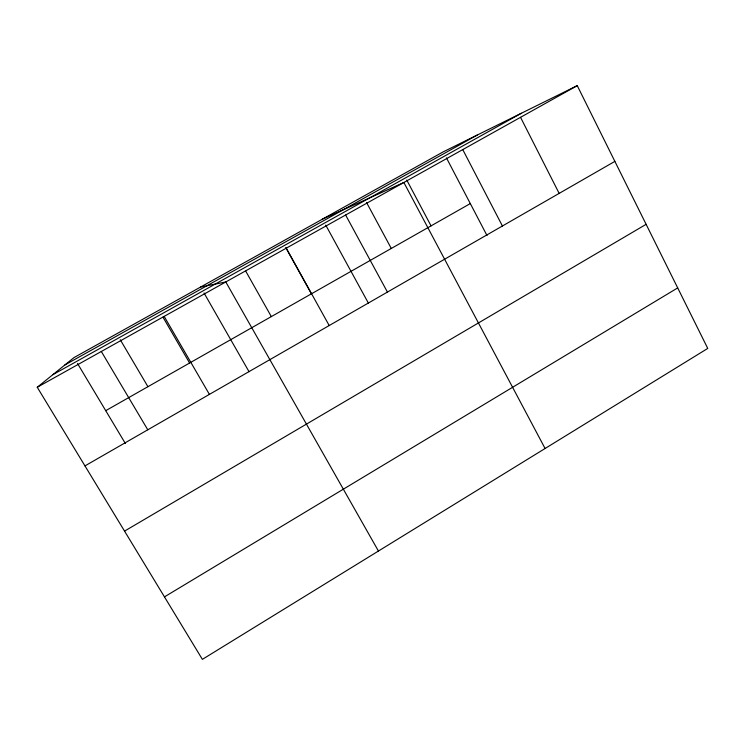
<?xml version="1.0" encoding="UTF-8"?>
<svg xmlns="http://www.w3.org/2000/svg" width="745" height="745" viewBox="0 0 745 745"><rect width="100%" height="100%" fill="white"/><g stroke="black" fill="none" stroke-linecap="round" stroke-linejoin="round"><path stroke-width="1.12" d="M37.25 387.27L73.988 357.591L443.275 151.822L577.254 85.638L707.75 348.418L202.379 659.362L37.25 387.27L577.254 85.638M164.459 596.875L677.699 287.896M124.545 531.111L646.12 224.32M84.967 465.895L614.867 161.376M105.734 410.663L470.309 203.571M64.88 364.948L477.173 135.078M52.83 374.688L521.342 113.259M322.483 219.132L403.865 182.488L545.089 448.499M200.629 287.021L225.8 281.955L378.432 551.039M77.508 363.486L125.365 443.489M101.32 351.482L147.78 429.791M120.28 339.757L147.929 386.692M164.161 316.383L209.401 394.384M163.006 317.212L189.593 363.029M204.037 292.981L249.044 371.718M245.748 271.171L271.329 316.597M286.276 248.169L329.197 325.537M285.726 247.517L311.419 293.819M325.77 225.158L368.393 303.122M345.624 215.026L387.428 292.077M366.559 202.528L391.283 248.458M406.77 180.076L431.048 225.875M446.46 157.912L487.016 235.56M462.757 149.596L502.419 225.996M520.541 117.319L559.16 193.383"/></g></svg>
